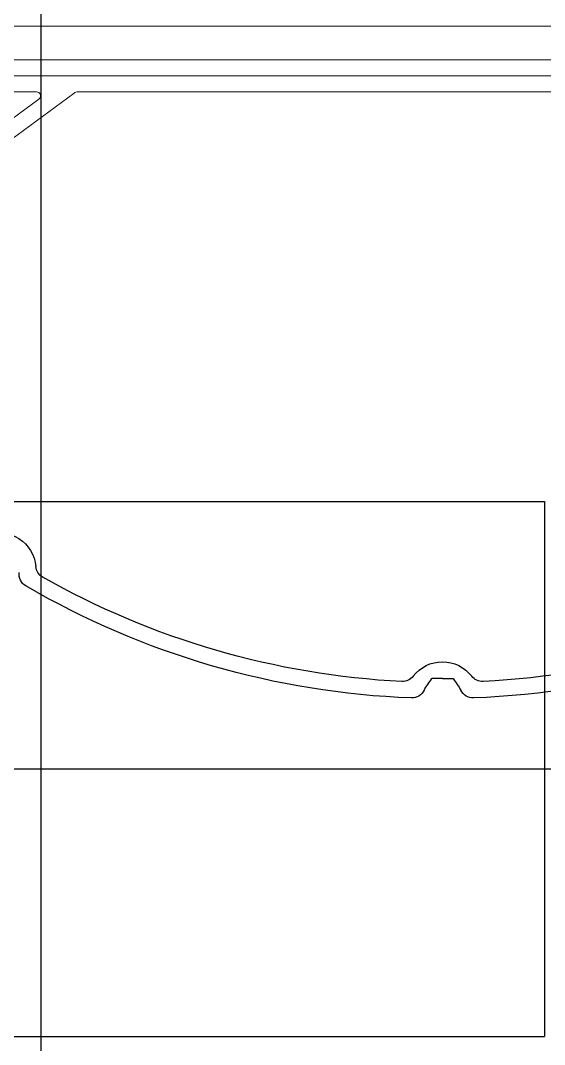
# Model space of a CAD drawing. Header units: millimetres. Extents: x 150937 to 394412, y 327166 to 584759.
# Drawn here: x 246208.7 to 246247.8, y 486537.8 to 486614.3 of the extents above; entities that cross this region are included whole.
import ezdxf

# ---------------------------------------------------------------- set-up
doc = ezdxf.new("R2010")
doc.units = ezdxf.units.MM
doc.layers.add('LINE', color=7, linetype='Continuous', lineweight=20, plot=False)

# ---------------------------------------------------------------- blocks, each defined once
blk = doc.blocks.new('eeee')
at = {"layer": 'LINE'}
for p, q in [((8553.321, 2790.98), (8613.326, 2790.98)), ((8613.326, 2788.48), (8555.221, 2788.48))]:
    blk.add_line(p, q, dxfattribs=at)
blk = doc.blocks.new('wewwww')
for q in [(8461.906, 3641.932), (8463.506, 3641.932)]:
    blk.add_line((8462.706, 3641.932), q)
for centre, radius, start, end in [((8462.707, 3581.664), 61.758, 92.15711, 120.28248), ((8460.42, 3642.379), 1, 24.5312, 92.15711), ((8464.991, 3642.379), 1, 87.84556, 155.47147), ((8462.707, 3581.664), 61.758, 59.36694, 87.84556), ((8476.798, 3652.492), 18.257, 212.08652, 215.34237), ((8448.588, 3652.508), 18.287, 324.66325, 327.91392), ((8462.706, 3581.666), 60.558, 92.87017, 119.60566), ((8459.723, 3641.149), 1, 37.31104, 92.87017), ((8462.706, 3643.422), 2.75, 217.31104, 322.689), ((8465.688, 3641.149), 1, 87.12987, 142.689), ((8462.706, 3581.666), 60.558, 60.03574, 87.12987), ((8432.069, 3634.132), 1, 120.28248, 187.90839), ((8433.317, 3633.467), 1.001, 119.57795, 175.11291), ((8429.581, 3633.786), 2.75, 249.74797, 355.12592)]:
    blk.add_arc(centre, radius, start, end)
at = {"layer": 'LINE'}
for p, q in [((8412.597, 3614.816), (8435.178, 3598.162)), ((8411.993, 3613.77), (8432.555, 3598.606)), ((8424.899, 3598.064), (8432.376, 3598.064)), ((8435.475, 3598.064), (8471.312, 3598.064)), ((8424.899, 3596.864), (8471.312, 3596.864))]:
    blk.add_line(p, q, dxfattribs=at)
for centre, radius, start, end in [((8432.376, 3598.364), 0.3, 270, 53.59123), ((8435.475, 3598.564), 0.5, 233.59123, 270), ((8435.409, 3598.364), 0.3, 233.59123, 270)]:
    blk.add_arc(centre, radius, start, end, dxfattribs=at)
blk = doc.blocks.new('C-1S UP RIGHT')
for p, q in [((30.002, -214.12), (30.002, -74.12)), ((-14.998, -124.12), (67.602, -124.12)), ((30.002, -124.12), (67.602, -124.12)), ((67.602, -124.12), (67.602, -164.12)), ((-501.682, -144.12), (120.122, -144.12)), ((-14.998, -164.12), (67.602, -164.12)), ((30.002, -164.12), (67.602, -164.12))]:
    blk.add_line(p, q)
at = {"xscale": -1, "rotation": 180}
for name, p in [('eeee', (-8544.721, 2699.88)), ('wewwww', (-8402.729, 3504.564))]:
    blk.add_blockref(name, p, dxfattribs=at)

msp = doc.modelspace()

# ---------------------------------------------------------------- block references
msp.add_blockref('C-1S UP RIGHT', (246180.208, 486702.485))

doc.saveas('drawing.dxf')
